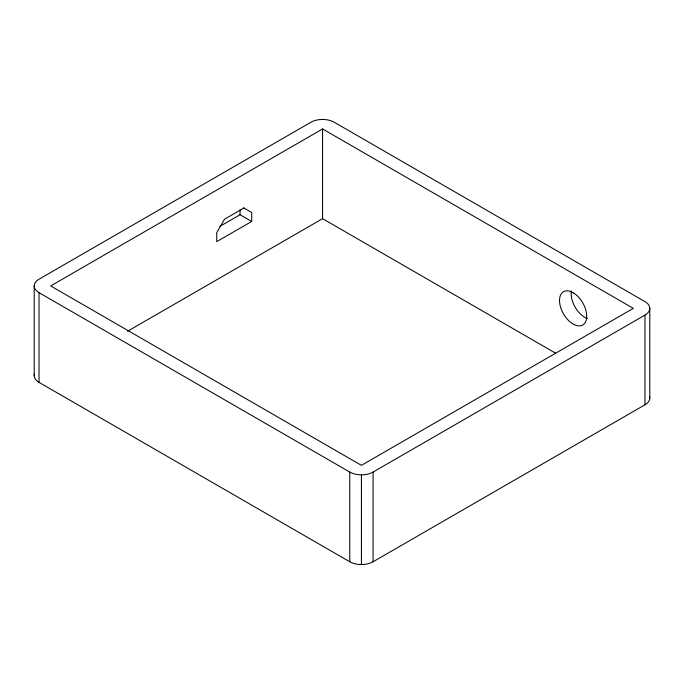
<?xml version="1.0" encoding="UTF-8"?>
<svg xmlns="http://www.w3.org/2000/svg" width="684" height="684" viewBox="0 0 684 684"><rect width="100%" height="100%" fill="white"/><g stroke="black" fill="none" stroke-linecap="round" stroke-linejoin="round"><path stroke-width="1.03" d="M322.574 128.96L50.676 285.938L361.426 465.342L633.324 308.364L322.574 128.96L322.574 218.658L555.639 353.218M243.923 208.004L224.497 219.222L216.734 232.671L216.734 241.649L251.695 221.462L251.695 212.493L243.624 207.833M219.795 226.421L240.041 214.733L251.695 221.462M127.438 331.321L322.574 218.658M39.031 292.666L349.772 472.071A16.476 9.516 0 0 0 373.071 472.071L644.969 315.085A16.476 9.516 0 0 0 644.969 301.635L334.228 122.231A16.476 9.516 0 0 0 310.929 122.231L39.031 279.209A16.476 9.516 0 0 0 39.031 292.666L39.031 382.365L349.772 561.769A16.476 9.516 0 0 0 373.071 561.769L644.969 404.791A16.476 9.516 0 0 0 649.552 396.412M649.8 308.364L649.8 398.062M644.969 315.085L644.969 404.791M373.071 472.071L373.071 561.769M361.426 474.858L361.426 564.556M349.772 472.071L349.772 561.769M240.041 209.749L240.041 214.733M34.2 285.938L34.2 375.636M39.031 382.365A16.476 9.516 0 0 1 34.448 373.986M587.539 318.599A19.229 11.098 60 0 1 571.414 290.991M573.885 293.137L570.345 291.393A19.229 11.098 60 0 0 559.615 302.413A19.229 11.098 60 0 0 573.525 324.293A19.229 11.098 60 0 0 586.684 317.085L586.427 312.853A19.229 11.098 60 0 0 573.885 293.137"/></g></svg>
